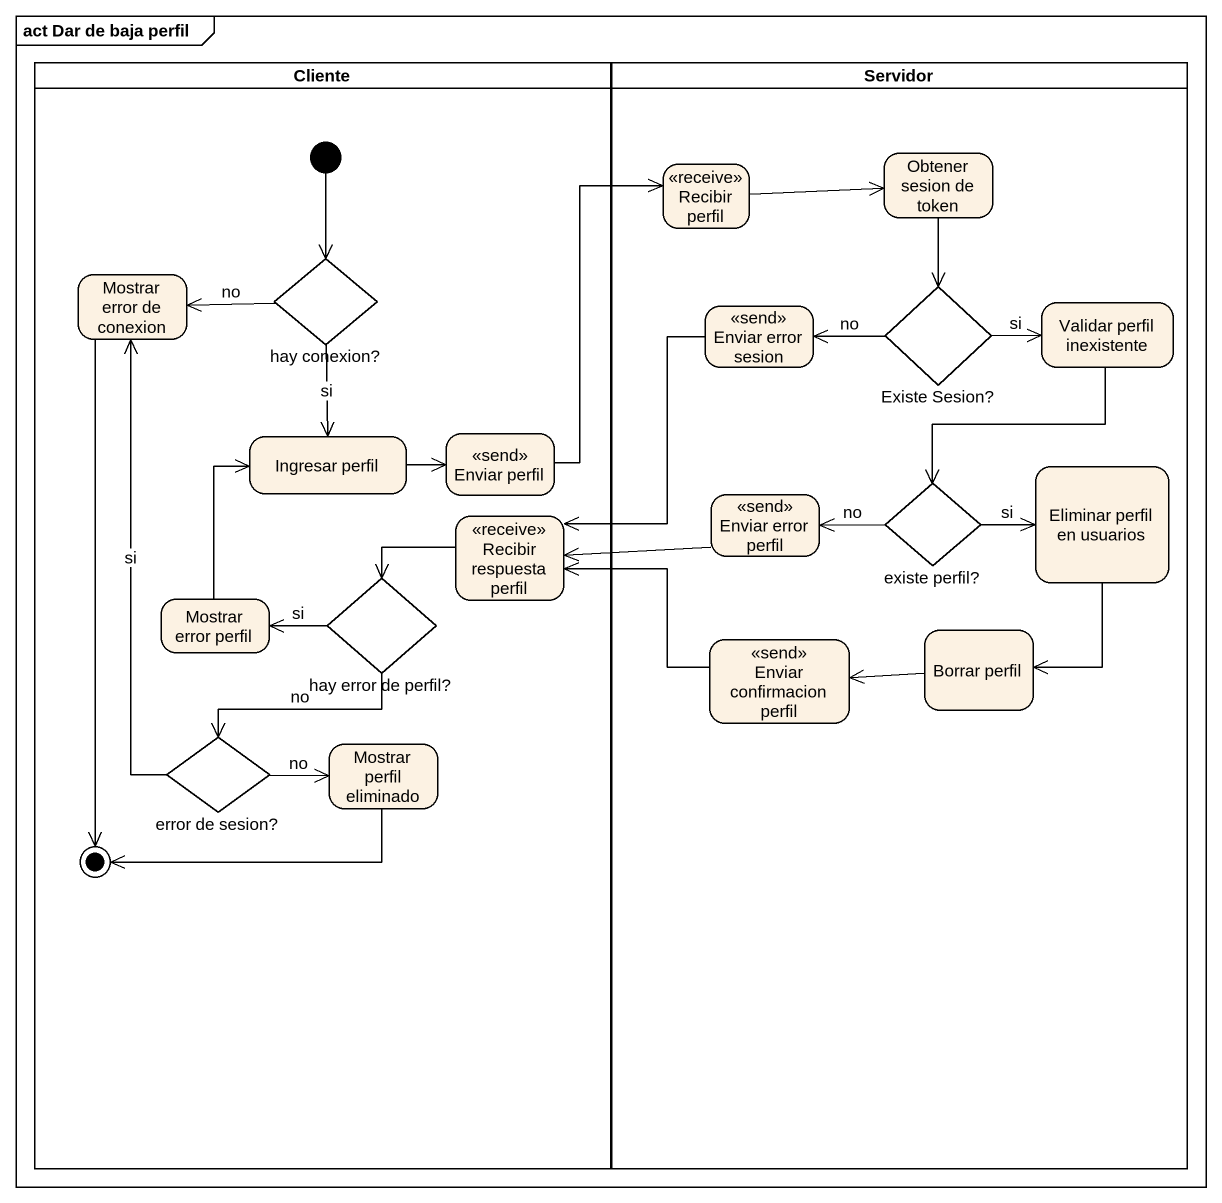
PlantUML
@startuml
mainframe act Dar de baja perfil
hide empty description
state Cliente <<partition>> {
  state "hay conexion?" as hay_conexion <<choice>>
  state "Mostrar error de conexion" as Mostrar_error_de_conexion
  state "Ingresar perfil" as Ingresar_perfil
  state "Enviar perfil" as Enviar_perfil <<send>>
  state "Recibir respuesta perfil" as Recibir_respuesta_perfil <<receive>>
  state "Mostrar error perfil" as Mostrar_error_perfil
  state "hay error de perfil?" as hay_error_de_perfil <<choice>>
  state "error de sesion?" as error_de_sesion <<choice>>
  state "Mostrar perfil eliminado" as Mostrar_perfil_eliminado
  [*] --> hay_conexion
  Mostrar_error_de_conexion --> [*]
  Mostrar_perfil_eliminado -left-> [*]
}
state Servidor <<partition>> {
  state "Recibir perfil" as Recibir_perfil <<receive>>
  state "Obtener sesion de token" as Obtener_sesion_de_token
  state "Enviar error sesion" as Enviar_error_sesion <<send>>
  state "Existe Sesion?" as Existe_Sesion <<choice>>
  state "Validar perfil inexistente" as Validar_perfil_inexistente
  state "Eliminar perfil en usuarios" as Eliminar_perfil_en_usuarios
  state "Enviar error perfil" as Enviar_error_perfil <<send>>
  state "existe perfil?" as existe_perfil <<choice>>
  state "Enviar confirmacion perfil" as Enviar_confirmacion_perfil <<send>>
  state "Borrar perfil" as Borrar_perfil
}
Recibir_perfil -right-> Obtener_sesion_de_token
Obtener_sesion_de_token --> Existe_Sesion
hay_conexion -left-> Mostrar_error_de_conexion : no
hay_conexion --> Ingresar_perfil : si
Enviar_error_sesion --> Recibir_respuesta_perfil
Existe_Sesion -left-> Enviar_error_sesion : no
Existe_Sesion -right-> Validar_perfil_inexistente : si
Validar_perfil_inexistente --> existe_perfil
Ingresar_perfil -right-> Enviar_perfil
Enviar_perfil -up-> Recibir_perfil
Eliminar_perfil_en_usuarios --> Borrar_perfil
Recibir_respuesta_perfil -left-> hay_error_de_perfil
Enviar_error_perfil -left-> Recibir_respuesta_perfil
existe_perfil -right-> Eliminar_perfil_en_usuarios : si
existe_perfil -left-> Enviar_error_perfil : no
Mostrar_error_perfil -up-> Ingresar_perfil
hay_error_de_perfil -left-> Mostrar_error_perfil : si
hay_error_de_perfil --> error_de_sesion : no
Enviar_confirmacion_perfil -left-> Recibir_respuesta_perfil
Borrar_perfil -left-> Enviar_confirmacion_perfil
error_de_sesion -up-> Mostrar_error_de_conexion : si
error_de_sesion -right-> Mostrar_perfil_eliminado : no
@enduml
